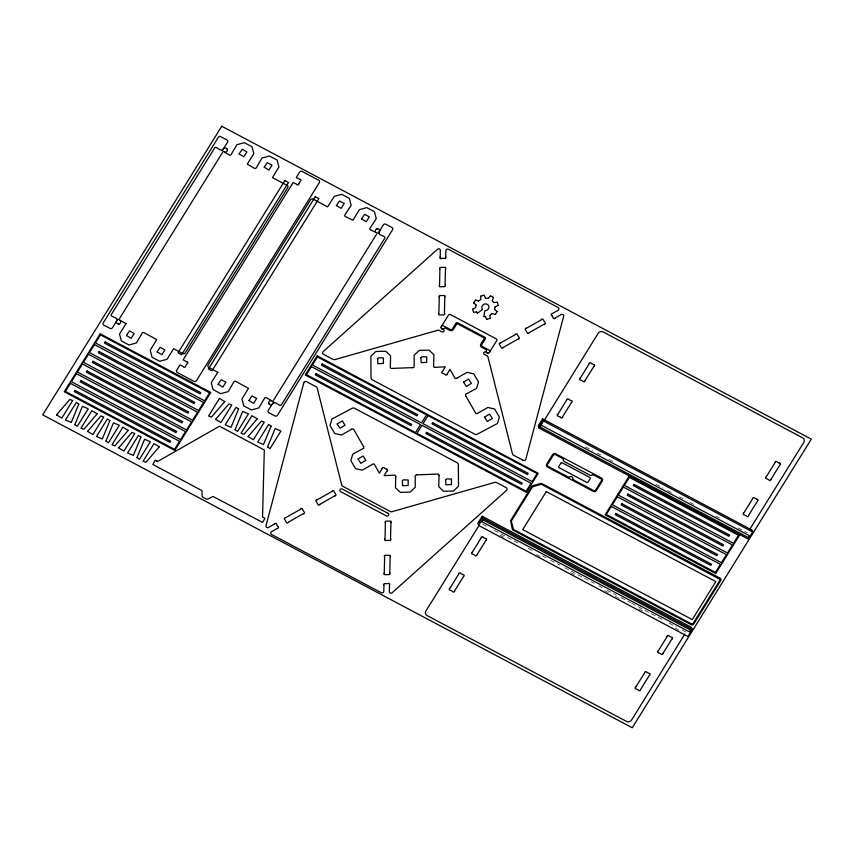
<?xml version="1.0" encoding="UTF-8"?>
<svg xmlns="http://www.w3.org/2000/svg" width="854" height="854" viewBox="0 0 854 854"><rect width="100%" height="100%" fill="white"/><g stroke="black" fill="none" stroke-linecap="round" stroke-linejoin="round"><path stroke-width="0.64" stroke-dasharray="4.27 3.2" d="M585.502 446.93L592.548 450.677M597.245 453.164L600.768 455.033M608.987 459.399L614.859 462.516M655.957 484.325L663.003 488.061M667.7 490.559L671.223 492.427M679.442 496.793L682.965 498.661M690.011 502.398L694.708 504.895M715.844 516.104L719.367 517.972M738.155 527.953L747.549 532.939M482.542 524.132L488.413 527.249M494.285 530.355L517.77 542.824M528.338 548.417L534.209 551.545M542.429 555.89L545.952 557.779M550.649 560.256L560.043 565.263M564.74 567.729L594.096 583.335M598.782 585.791L602.316 587.691M607.002 590.157L616.407 595.174M621.093 597.629L630.498 602.646M631.661 603.234L664.551 620.719M669.237 623.164L676.293 626.953M682.154 630.017L686.862 632.568M500.124 535.244L503.657 537.123M536.579 554.598L540.112 556.466M570.685 572.692L574.208 574.561M604.792 590.797L608.315 592.665M615.371 596.412L620.079 598.91M638.888 608.891L642.421 610.759M675.343 628.245L678.877 630.113"/><path stroke-width="1.28" d="M383.958 585.161L383.82 591.235A1.708 1.601 -22.1 0 1 381.236 592.697L271.529 534.465A1.708 1.601 -22.1 0 1 271.593 531.668L277.187 528.498M384.236 573.077L384.61 556.989M385.015 538.906L385.389 522.819M389.488 585.022L389.339 591.598A1.708 1.601 -22.1 0 0 392.167 592.708L506.529 490.388A1.857 1.729 -22.1 0 0 506.187 487.645L496.782 482.638A2.861 2.669 -22.1 0 0 494.626 482.435L392.05 511.685A2.284 2.135 -22.1 0 1 390.321 511.514L342.732 486.246A2.284 2.135 -22.1 0 1 341.696 484.955L317.24 388.292A2.861 2.669 -22.1 0 0 315.948 386.67L306.543 381.674A1.857 1.729 -22.1 0 0 303.746 382.784M389.766 572.938L390.139 556.851M390.545 538.767L390.918 522.68M438.892 313.322L439.266 297.235M439.554 285.14L439.927 269.053M440.184 256.969L440.333 250.393A1.708 1.601 -22.1 0 0 437.504 249.283L323.154 351.602A1.857 1.729 -22.1 0 0 323.495 354.346L332.9 359.353A2.861 2.669 -22.1 0 0 335.056 359.555L437.632 330.306A2.284 2.135 -22.1 0 1 439.351 330.477L441.998 331.886A1.377 1.281 -22.1 0 0 443.866 331.363A1.377 1.281 -22.1 0 0 443.407 329.601L441.347 328.448L441.07 327.071L448.467 315.105A1.43 1.334 -22.1 0 1 450.41 314.56L496.227 338.878A1.43 1.334 -22.1 0 1 496.708 340.703L489.267 352.659L487.837 353.118L485.723 352.061A1.377 1.281 -22.1 0 0 483.855 352.585A1.377 1.281 -22.1 0 0 484.314 354.335L486.951 355.744A2.284 2.135 -22.1 0 1 487.976 357.036L512.443 453.698A2.861 2.669 -22.1 0 0 513.734 455.321L523.139 460.317M444.422 313.183L444.795 297.096M445.713 256.819L445.852 250.756A1.708 1.601 -22.1 0 1 448.435 249.293L558.142 307.525A1.708 1.601 -22.1 0 1 558.078 310.312L552.485 313.493M445.083 285.001L445.457 268.914M390.342 366.889L390.598 355.808L385.773 351.229L375.888 351.474L370.839 356.299L371.042 377.959A2.284 2.135 -22.1 0 0 372.13 379.731L474.909 434.28A2.284 2.135 -22.1 0 0 477.108 434.259L497.423 423.488L499.376 417.019L494.626 409.013L487.912 407.465L477.706 413.261M395.733 476.681L395.477 487.762L400.302 492.342L410.176 492.096L415.225 487.271L415.215 475.497L416.688 474.717M433.64 365.811L433.896 354.73L429.071 350.161L419.186 350.407L414.137 355.221L414.137 367.071L412.76 367.818M439.031 475.614L438.775 486.684L443.6 491.263L453.474 491.018L458.523 486.193L458.331 464.533A2.284 2.135 -22.1 0 0 457.242 462.761L354.453 408.223A2.284 2.135 -22.1 0 0 352.254 408.244L331.939 419.015L329.986 425.484L334.736 433.49L341.451 435.038L351.656 429.242M156.816 461.064L155.193 460.178L152.866 464.512L201.928 490.612L202.142 495.907A1.708 1.601 -22.1 0 0 202.964 497.284L206.262 499.035A1.708 1.601 -22.1 0 0 207.96 498.992L213.009 496.484L262.562 522.381L265.007 518.346L262.541 517.108L264.313 449.994L219.51 426.21L157.616 461.502L156.805 460.85M494.626 309.351L494.968 307.056M483.876 316.396L484.773 310.824M475.689 307.515L476.105 305.091M303.8 382.805L266 525.754A1.708 1.601 -22.1 0 0 268.466 527.452L274.529 524.014M116.411 321.52L116.507 321.221A2.583 2.413 -22.1 0 0 115.642 317.934L111.351 315.948L111.127 314.827L214.813 147.678L215.966 147.294L219.99 149.717A2.583 2.413 -22.1 0 0 223.513 148.756L223.727 148.511A2.231 2.082 -22.1 0 1 227.335 149.418L227.399 149.717M492.278 300.501L493.441 297.534M720.093 579.994L692.925 623.719L691.879 624.093L692.925 623.719M441.176 326.847L441.657 328.673M719.826 578.98L720.168 579.503L541.319 484.261L532.565 486.769L511.322 521.004L513.489 529.416L691.761 624.05M390.182 367.081L390.94 368.448L412.482 367.636M433.48 366.014L434.152 367.369L445.308 366.836L442.511 371.351M395.893 476.489L395.135 475.123L384.087 475.667L386.883 471.162M439.191 475.411L438.508 474.055L416.891 474.856M511.322 521.004L511.226 521.623M544.169 420.478L598.184 333.273A3.629 3.384 -22.1 0 1 603.095 331.928L802.568 437.792A3.629 3.384 -22.1 0 1 803.785 442.393L749.663 529.533M684.833 634.052L631.512 720.114A3.629 3.384 -22.1 0 1 626.601 721.459L427.139 615.595A3.629 3.384 -22.1 0 1 425.911 610.994L479.34 524.986M119.581 318.457L222.467 152.599M298.772 183.674L300.256 181.283A1.1 1.025 -22.1 0 0 299.967 179.297M273.59 400.195L376.465 234.338M473.692 302.818L475.358 300.138M382.154 468.654L379.357 473.169L374.223 463.989L372.611 464.138M447.24 373.86L450.037 369.355L455.15 378.514L456.762 378.365M495.437 314.368L497.103 311.678M482.19 516.286L477.781 523.385L478.614 525.423L687.929 636.518L692.338 629.419L691.505 627.38L482.19 516.286L483.012 518.325L692.338 629.419M542.589 418.908L538.191 426.007L539.013 428.046L748.339 539.13L752.737 532.042L751.915 530.003L542.589 418.908L543.411 420.947L752.737 532.042M478.614 525.423L483.012 518.325M539.013 428.046L543.411 420.947M482.681 519.723L481.539 521.559L479.019 522.253L481.859 517.684L482.681 519.723L690.523 630.028L689.37 631.843L481.539 521.559L480.717 519.531M540.155 427.075L541.297 425.239L542.162 420.467L539.322 425.046L540.155 427.075L747.987 537.379L749.107 535.533L541.297 425.239L540.465 423.2M449.909 588.299L458.683 574.155M472.337 552.143L481.112 537.999M557.908 414.201L566.682 400.056M580.336 378.044L589.111 363.9M454.638 590.808L463.412 576.663M477.066 554.652L485.841 540.507M562.637 416.709L571.411 402.565M585.065 380.553L593.84 366.409M635.856 686.99L644.642 672.835M658.285 650.833L667.059 636.678M743.855 512.891L752.63 498.747M766.284 476.735L775.058 462.59M640.585 689.498L649.36 675.343M663.014 653.342L671.788 639.187M748.584 515.4L757.359 501.255M771.013 479.243L779.787 465.099M351.763 429.018L353.417 428.932L363.537 446.546M477.557 413.56L475.945 413.571L465.825 395.957M489.417 352.446L487.474 352.99M488.221 298.356L490.409 295.922M272.554 404.049L272.319 404.284A2.231 2.082 -22.1 0 1 268.722 403.387L268.647 403.077M490.047 315.137L492.096 313.589M477.621 313.087L482.371 309.554M478.774 300.939L480.749 299.508M555.143 317.976L561.206 314.539A1.708 1.601 -22.1 0 1 563.672 316.236L525.883 459.185A1.857 1.729 -22.1 0 1 523.139 460.306M456.858 378.141L467.074 372.344L473.778 373.892L478.528 381.898L476.575 388.367L465.59 394.302L465.59 395.872M372.504 464.362L362.299 470.159L355.584 468.611L350.834 460.605L352.787 454.136L363.772 448.201L363.772 446.631M285.674 517.695L300.501 509.283M317.176 499.825L332.003 491.413M288.342 522.189L303.17 513.766M319.834 504.319L334.661 495.896M500.54 342.966L515.368 334.554M526.502 328.214L541.34 319.802M529.16 332.697L543.998 324.285M503.198 347.45L518.026 339.038M472.753 309.031L475.539 307.707M495.106 306.853L498.042 305.465M376.667 228.947L377.308 228.776M119.389 323.847L118.749 324.018M480.813 296.082L483.94 295.206M486.855 319.289L489.982 318.414M540.86 484.271L541.5 484.335M493.932 302.551L497.199 302.231M473.596 312.276L476.596 311.977M441.699 258.388L444.144 258.335A1.1 1.025 -22.1 0 0 445.831 257.011M387.983 583.592L385.528 583.656A1.1 1.025 -22.1 0 0 383.841 584.969M483.994 316.535L485.232 316.546M485.68 298.195L487.986 298.43M224.41 152.055L224.73 152.129A2.231 2.082 -22.1 0 0 227.335 149.418L227.239 149.119M271.647 400.739L271.326 400.665A2.231 2.082 -22.1 0 0 268.722 403.387L268.818 403.675M475.561 300.053L478.539 300.992M492.331 313.535L495.235 314.443M299.733 179.297L296.285 177.461L299.605 172.102A1.815 1.687 -22.1 0 1 302.07 171.419L318.734 180.258A1.815 1.687 -22.1 0 1 319.332 182.585L196.431 380.724A1.815 1.697 -22.1 0 1 193.986 381.364L177.333 372.515A1.815 1.697 -22.1 0 1 176.693 370.252L180.034 364.829L183.493 366.665M296.658 184.272L293.2 182.436L183.13 359.876L186.567 361.701M490.623 295.879L493.366 297.341M779.264 463.103L777.172 461.993A1.1 1.025 -22.1 0 0 775.069 462.366M756.836 499.259L754.744 498.149A1.1 1.025 -22.1 0 0 752.641 498.522M560.512 417.296L558.431 416.197A1.1 1.025 -22.1 0 1 557.705 414.318M386.371 469.177L384.279 468.056A1.1 1.025 -22.1 0 0 382.165 468.43M483.236 537.401L485.328 538.511A1.1 1.025 -22.1 0 1 486.054 540.39M494.701 309.575L497.071 311.475M473.724 303.021L476.03 304.878M375.995 232.512L375.76 232.299A2.231 2.082 -22.1 0 1 376.988 228.851A2.231 2.082 -22.1 0 1 379.635 231.274L379.539 231.573A2.583 2.413 -22.1 0 0 380.404 234.861L384.706 236.846L384.876 238.052L281.244 405.116L280.08 405.511L276.066 403.077A2.583 2.413 -22.1 0 0 272.543 404.038M120.062 320.282L120.286 320.496A2.231 2.082 -22.1 0 1 119.08 323.944A2.231 2.082 -22.1 0 1 116.432 321.52M492.32 300.736L493.708 302.455M476.81 312.073L477.439 313.055M551.876 315.51L553.05 317.496A1.1 1.025 -22.1 0 0 555.025 318.179M277.796 526.48L276.621 524.495A1.1 1.025 -22.1 0 0 274.646 523.812M484.133 295.292L485.478 298.067M485.424 316.663L486.663 319.204M497.37 302.337L498.138 305.273M472.657 309.223L473.426 312.158M489.94 315.35L490.111 318.243M480.685 296.253L480.866 299.295M486.993 352.734A1.388 1.292 -22.1 0 1 486.46 352.179L486.332 351.634A1.537 1.43 -22.1 0 1 486.545 350.855L486.417 349.798L481.72 347.29A2.573 2.402 -22.1 0 1 480.866 344.002L484.154 338.686L483.791 337.725L457.616 323.847L456.687 324.114L453.378 329.42A2.573 2.402 -22.1 0 1 449.877 330.391L445.169 327.904L444.112 328.342A1.537 1.43 -22.1 0 1 443.493 328.907L442.927 329.078A1.388 1.292 -22.1 0 1 442.137 328.929M277.806 526.459A1.1 1.025 -22.1 0 1 277.422 528.487M387.962 583.581A1.1 1.025 -22.1 0 1 389.605 584.83M389.915 573.109A1.121 1.046 -22.1 0 1 389.477 574.561L384.449 574.689A1.121 1.046 -22.1 0 1 384.076 573.258M390.289 556.68A1.121 1.046 -22.1 0 0 389.915 555.239L384.887 555.367A1.121 1.046 -22.1 0 0 384.449 556.829M316.941 499.793A1.121 1.046 -22.1 0 0 315.809 500.882L318.222 504.96A1.121 1.046 -22.1 0 0 319.748 504.533M332.089 491.199A1.121 1.046 -22.1 0 1 333.615 490.772L336.028 494.85A1.121 1.046 -22.1 0 1 334.896 495.939M390.705 538.938A1.121 1.046 -22.1 0 1 390.257 540.39L385.229 540.518A1.121 1.046 -22.1 0 1 384.855 539.087M391.079 522.509A1.121 1.046 -22.1 0 0 390.705 521.068L385.677 521.196A1.121 1.046 -22.1 0 0 385.239 522.659M285.439 517.663A1.121 1.046 -22.1 0 0 284.307 518.752L286.731 522.829A1.121 1.046 -22.1 0 0 288.257 522.402M300.587 509.069A1.121 1.046 -22.1 0 1 302.113 508.642L304.536 512.72A1.121 1.046 -22.1 0 1 303.405 513.809M386.36 469.156A1.1 1.025 -22.1 0 1 387.086 471.045M447.229 374.084A1.1 1.025 -22.1 0 1 445.105 374.458L443.034 373.347A1.1 1.025 -22.1 0 1 442.308 371.469M444.945 296.914A1.121 1.046 -22.1 0 0 444.571 295.484L439.554 295.612A1.121 1.046 -22.1 0 0 439.105 297.064M444.571 313.354A1.121 1.046 -22.1 0 1 444.133 314.806L439.18 314.966A1.121 1.046 -22.1 0 1 438.732 313.493M445.607 268.743A1.121 1.046 -22.1 0 0 445.233 267.302L440.205 267.43A1.121 1.046 -22.1 0 0 439.767 268.882M445.233 285.172A1.121 1.046 -22.1 0 1 444.795 286.624L439.842 286.784A1.121 1.046 -22.1 0 1 439.394 285.321M515.453 334.33A1.121 1.046 -22.1 0 1 516.98 333.914L519.392 337.992A1.121 1.046 -22.1 0 1 518.261 339.07M500.305 342.924A1.121 1.046 -22.1 0 0 499.174 344.013L501.586 348.09A1.121 1.046 -22.1 0 0 503.113 347.663M541.415 319.588A1.121 1.046 -22.1 0 1 542.941 319.161L545.364 323.239A1.121 1.046 -22.1 0 1 544.233 324.328M526.277 328.182A1.121 1.046 -22.1 0 0 525.135 329.26L527.558 333.348A1.121 1.046 -22.1 0 0 529.085 332.921M482.2 308.902A3.587 3.352 -22.1 0 1 484.293 304.099A3.587 3.352 -22.1 0 1 488.894 306.533A3.587 3.352 -22.1 0 1 485.467 310.642M298.793 183.674A1.1 1.025 -22.1 0 1 296.765 184.453M186.802 361.69A1.1 1.025 -22.1 0 1 187.09 363.708L185.606 366.078A1.1 1.025 -22.1 0 1 183.599 366.857M635.654 687.107A1.1 1.025 -22.1 0 0 636.379 688.997L638.472 690.085A1.1 1.025 -22.1 0 0 640.575 689.722M649.563 675.226A1.1 1.025 -22.1 0 0 648.837 673.336L646.756 672.247A1.1 1.025 -22.1 0 0 644.642 672.61M658.082 650.951A1.1 1.025 -22.1 0 0 658.808 652.84L660.9 653.929A1.1 1.025 -22.1 0 0 663.003 653.566M671.991 639.07A1.1 1.025 -22.1 0 0 671.265 637.18L669.184 636.091A1.1 1.025 -22.1 0 0 667.07 636.454M477.066 554.876A1.1 1.025 -22.1 0 1 474.931 555.249L472.86 554.129A1.1 1.025 -22.1 0 1 472.134 552.26M481.122 537.774A1.1 1.025 -22.1 0 1 483.257 537.401M454.638 591.032A1.1 1.025 -22.1 0 1 452.503 591.406L450.432 590.285A1.1 1.025 -22.1 0 1 449.706 588.417M458.694 573.931A1.1 1.025 -22.1 0 1 460.829 573.557L462.9 574.667A1.1 1.025 -22.1 0 1 463.626 576.546M779.264 463.092A1.1 1.025 -22.1 0 1 779.99 464.971M771.002 479.468A1.1 1.025 -22.1 0 1 768.867 479.841L766.796 478.72A1.1 1.025 -22.1 0 1 766.081 476.852M756.836 499.238A1.1 1.025 -22.1 0 1 757.562 501.127M748.574 515.624A1.1 1.025 -22.1 0 1 746.439 515.997L744.368 514.877A1.1 1.025 -22.1 0 1 743.653 513.008M571.614 402.447A1.1 1.025 -22.1 0 0 570.888 400.558L568.796 399.458A1.1 1.025 -22.1 0 0 566.693 399.832M562.626 416.933A1.1 1.025 -22.1 0 1 560.502 417.307M594.042 366.291A1.1 1.025 -22.1 0 0 593.316 364.402L591.224 363.302A1.1 1.025 -22.1 0 0 589.121 363.676M580.133 378.162A1.1 1.025 -22.1 0 0 580.859 380.051L582.94 381.14A1.1 1.025 -22.1 0 0 585.054 380.777M489.716 351.976A1.43 1.334 -22.1 0 0 489.235 350.151L482.243 346.446A1.43 1.334 -22.1 0 1 481.773 344.621L485.382 338.803A1.142 1.067 -22.1 0 0 484.997 337.341L457.509 322.759A1.142 1.067 -22.1 0 0 455.951 323.186L452.353 329.003A1.43 1.334 -22.1 0 1 450.41 329.548L443.418 325.833A1.43 1.334 -22.1 0 0 441.475 326.377M441.71 258.41A1.1 1.025 -22.1 0 1 440.056 257.161M551.865 315.521A1.1 1.025 -22.1 0 1 552.25 313.493M377.639 358.787L377.884 363.719L383.403 363.452L383.393 357.933L378.546 357.847L377.639 358.787M420.937 357.719L421.182 362.651L426.712 362.384L426.701 356.865L421.844 356.78L420.937 357.719M402.383 480.781L402.608 485.712L408.137 485.456L408.223 480.001L403.291 479.841L402.383 480.781M445.681 479.863L445.905 484.794L451.435 484.549L451.446 479.03L446.503 478.945L445.692 479.777M126.082 323.634L119.528 333.967L121.343 340.917L129.018 344.995L136.416 342.924L142.394 332.782L143.675 332.484L156.698 339.572L150.24 350.268L152.055 357.218L159.73 361.285L167.128 359.224L173.554 348.742L182.831 353.577A1.708 1.601 -22.1 0 0 185.158 352.937L287.745 187.56A1.708 1.601 -22.1 0 0 287.179 185.371L272.426 177.621L278.927 167.01L277.112 160.061L269.437 155.983L262.029 158.043L256.104 168.121L254.855 168.526L247.265 164.107L253.809 153.688L251.994 146.728L244.319 142.661L236.921 144.721L230.943 154.862L229.907 155.247L222.157 150.774L227.527 142.234A1.815 1.687 -22.1 0 0 226.929 139.917L220.78 136.661A1.815 1.687 -22.1 0 0 218.314 137.345L103.259 322.833A1.815 1.687 -22.1 0 0 103.868 325.15L110.006 328.406A1.815 1.687 -22.1 0 0 112.472 327.722L117.831 319.086L126.082 323.634M126.435 335.526L131.185 338.312L134.217 333.444L129.488 330.925L126.445 335.43M157.093 351.923L161.854 354.709L164.897 349.926L160.146 347.322L157.104 351.827M217.813 372.323L211.269 382.645L213.073 389.605L220.748 393.673L228.157 391.612L234.124 381.471L235.341 381.14L248.471 388.346L241.981 398.946L243.785 405.906L251.46 409.973L258.869 407.913L264.793 397.847L265.872 397.388L273.632 401.85L268.252 410.4A1.815 1.687 -22.1 0 0 268.861 412.717L274.999 415.973A1.815 1.687 -22.1 0 0 277.465 415.29L392.53 229.801A1.815 1.687 -22.1 0 0 391.922 227.484L385.784 224.228A1.815 1.687 -22.1 0 0 383.318 224.912L378.055 233.516L369.899 229.512L369.846 228.477L376.262 218.667L374.447 211.717L366.772 207.639L359.363 209.7L352.937 220.193L344.984 216.361L344.696 215.229L351.143 205.344L349.329 198.384L341.653 194.317L334.256 196.377L327.626 206.914L312.959 199.046A1.708 1.601 -22.1 0 0 310.621 199.697L208.045 365.074A1.708 1.601 -22.1 0 0 208.611 367.263L217.813 372.323M218.122 384.311L222.873 387.097L225.904 382.218L221.175 379.71L218.122 384.311M239.088 153.923L243.838 156.709L246.87 151.831L242.237 149.301L239.099 153.827M248.898 400.526L253.649 403.312L256.68 398.434L251.941 395.925L248.898 400.526M264.217 167.256L268.967 170.042L271.999 165.164L267.27 162.655L264.228 167.16M336.423 205.579L341.173 208.365L344.205 203.487L339.465 200.978L336.423 205.579M361.552 218.912L366.302 221.698L369.323 216.831L364.594 214.311L361.552 218.912M463.541 382.154L466.359 386.456L471.365 383.435L468.558 379.037L463.541 382.154M484.538 417.19L487.356 421.492L492.363 418.471L489.555 414.073L484.549 417.094M337.191 423.947L339.988 428.26L345.005 425.26L342.326 420.862L337.191 423.947M358.05 459.068L360.847 463.38L365.864 460.381L363.078 455.972L358.061 458.972M56.524 414.916L61.808 418.086L72.697 400.526L69.814 399.458L56.524 414.884M87.588 431.398L92.872 434.569L103.761 417.019L100.868 415.941L87.588 431.366M97.153 413.838L83.863 429.327L80.97 428.249L91.858 410.699L97.153 413.838M118.653 447.88L123.937 451.051L134.825 433.501L131.932 432.423L118.653 447.88M128.217 430.32L114.927 445.809L112.034 444.731L122.923 427.181L128.217 430.352M159.282 446.802L145.991 462.292L143.098 461.224L153.987 443.664L159.282 446.802M215.635 419.378L220.93 422.549L231.818 404.988L228.883 403.953L215.635 419.346M224.762 401.583L211.472 417.072L208.579 415.994L219.467 398.444L224.762 401.583M248.098 436.607L253.392 439.778L264.281 422.218L261.388 421.15L248.108 436.543M257.225 418.812L251.93 415.674L241.041 433.224L243.934 434.302L257.214 418.908M74.874 424.609L77.34 426.327L88.229 408.767L82.454 406.28L74.885 424.555M78.803 404.123L71.266 422.452L65.438 420.008L76.326 402.458L78.803 404.123M105.939 441.091L108.405 442.81L119.293 425.26L113.475 422.815L105.939 441.091M109.867 420.606L102.309 438.956L96.502 436.49L107.39 418.94L109.867 420.606M137.003 457.584L139.469 459.292L150.357 441.742L144.572 439.244L137.003 457.53M140.931 437.088L133.373 455.449L127.566 452.983L138.455 435.423L140.921 437.141M235.106 429.669L237.572 431.387L248.461 413.827L242.685 411.34L235.117 429.615M238.597 408.949L231.039 427.299L225.232 424.833L236.12 407.273L238.586 408.991M267.569 446.898L270.035 448.617L280.923 431.056L275.148 428.569L267.58 446.845M271.06 426.178L263.48 444.55L257.695 442.062L268.583 424.502L271.06 426.178M510.596 520.62L512.315 529.181A1.708 1.601 -22.1 0 0 513.083 530.142L691.324 624.754A1.74 1.623 -22.1 0 0 693.661 624.114L720.787 580.432A1.719 1.601 -22.1 0 0 720.21 578.243L541.938 483.62A1.708 1.601 -22.1 0 0 540.657 483.492L532.843 485.67A1.708 1.601 -22.1 0 0 531.796 486.449L510.596 520.62M221.741 126.243L42.7 414.863L632.259 727.757L811.3 439.137L221.741 126.243M100.206 333.786L64.242 391.751L174.824 450.432L210.778 392.466L100.206 333.786M70.402 383.382L65.416 391.42L174.536 449.332L179.521 441.294L70.402 383.382M76.422 373.678L71.426 381.727L180.557 439.639L185.542 431.59L76.422 373.678M82.432 363.975L77.447 372.024L186.567 429.936L191.563 421.897L82.432 363.975M88.453 354.282L83.468 362.32L192.588 420.243L197.573 412.194L88.453 354.282M94.474 344.578L89.478 352.627L198.598 410.539L203.594 402.49L94.474 344.578M100.484 334.885L95.499 342.924L204.618 400.836L209.604 392.797L100.484 334.885M75.035 390.395L74.298 391.58L169.914 442.319L170.651 441.144L75.035 390.395M81.045 380.692L80.308 381.877L175.935 432.626L176.661 431.441L81.045 380.692M87.065 370.999L86.329 372.173L181.945 422.922L182.681 421.737L87.065 370.999M93.075 361.295L92.349 362.48L187.965 413.229L188.702 412.044L93.075 361.295M99.096 351.592L98.359 352.777L193.975 403.526L194.712 402.341L99.096 351.592M105.117 341.899L104.38 343.084L199.996 393.822L200.733 392.648L105.117 341.899M284.873 180.578L178.016 352.851L181.603 354.752L288.471 182.478L284.873 180.578M315.275 196.708L208.408 368.981L212.005 370.882L318.862 198.619L315.275 196.708M317.144 355.84L305.262 375.002L526.406 492.363L538.223 473.319L317.144 355.84M311.411 366.633L306.426 374.671L415.546 432.583L420.542 424.545L311.411 366.633M317.432 356.929L312.447 364.978L421.566 422.89L426.552 414.841L317.432 356.929M316.044 373.646L315.307 374.831L410.923 425.57L411.66 424.395L316.044 373.646M322.054 363.943L321.328 365.128L416.944 415.877L417.681 414.692L322.054 363.943M421.993 425.313L416.998 433.362L526.117 491.285L531.103 483.236L421.993 425.313M428.003 415.62L423.018 423.659L532.138 481.581L537.123 473.532L428.003 415.62M426.616 432.327L425.879 433.512L521.495 484.261L522.221 483.086L426.616 432.327M432.626 422.634L431.9 423.808L527.505 474.568L528.242 473.383L432.626 422.634M552.591 454.638L546.699 464.138A2.284 2.135 -22.1 0 0 547.457 467.053L593.274 491.37A2.284 2.135 -22.1 0 0 596.38 490.506L602.273 481.005A2.284 2.135 -22.1 0 0 601.515 478.091L555.698 453.773A2.284 2.135 -22.1 0 0 552.591 454.638M553.371 455.054L547.478 464.555A1.356 1.27 -22.1 0 0 547.937 466.284L569.095 477.514A2.071 1.932 -22.1 0 1 571.87 476.788A2.071 1.932 -22.1 0 1 572.596 479.372L593.754 490.602A1.356 1.27 -22.1 0 0 595.601 490.089L601.494 480.588A1.356 1.27 -22.1 0 0 601.045 478.859L592.751 474.461A2.071 1.932 -22.1 0 1 589.975 475.187L564.334 461.576A2.071 1.932 -22.1 0 1 563.608 458.993L555.217 454.541A1.356 1.27 -22.1 0 0 553.371 455.054M560.8 463.231L558.847 466.391A1.067 1.003 -22.1 0 0 559.199 467.757L586.687 482.35A1.067 1.003 -22.1 0 0 588.15 481.944L590.103 478.784A1.067 1.003 -22.1 0 0 589.751 477.418L562.263 462.825A1.067 1.003 -22.1 0 0 560.8 463.231M546.282 491.584L522.712 529.597L692.274 619.598L715.876 581.606L546.282 491.584M629.078 476.254L605.155 514.823L715.727 573.504L739.649 534.946L629.078 476.254M611.304 506.454L606.319 514.492L715.438 572.404L720.434 564.366L611.304 506.454M617.325 496.75L612.339 504.799L721.459 562.711L726.444 554.662L617.325 496.75M623.345 487.047L618.349 495.096L727.48 553.008L732.465 544.969L623.345 487.047M629.355 477.354L624.37 485.392L733.49 543.304L738.486 535.266L629.355 477.354M615.937 513.467L615.2 514.652L710.816 565.391L711.553 564.216L615.937 513.467M621.958 503.764L621.221 504.949L716.837 555.698L717.573 554.513L621.958 503.764M627.968 494.071L627.231 495.245L722.858 545.994L723.584 544.809L627.968 494.071M633.988 484.367L633.252 485.552L728.868 536.301L729.604 535.116L633.988 484.367M388.026 513.318L342.208 489A1.569 1.462 -22.1 0 0 340.063 489.598A1.569 1.462 -22.1 0 0 340.586 491.605L386.414 515.923A1.569 1.462 -22.1 0 0 388.549 515.325A1.569 1.462 -22.1 0 0 388.026 513.318"/></g></svg>
